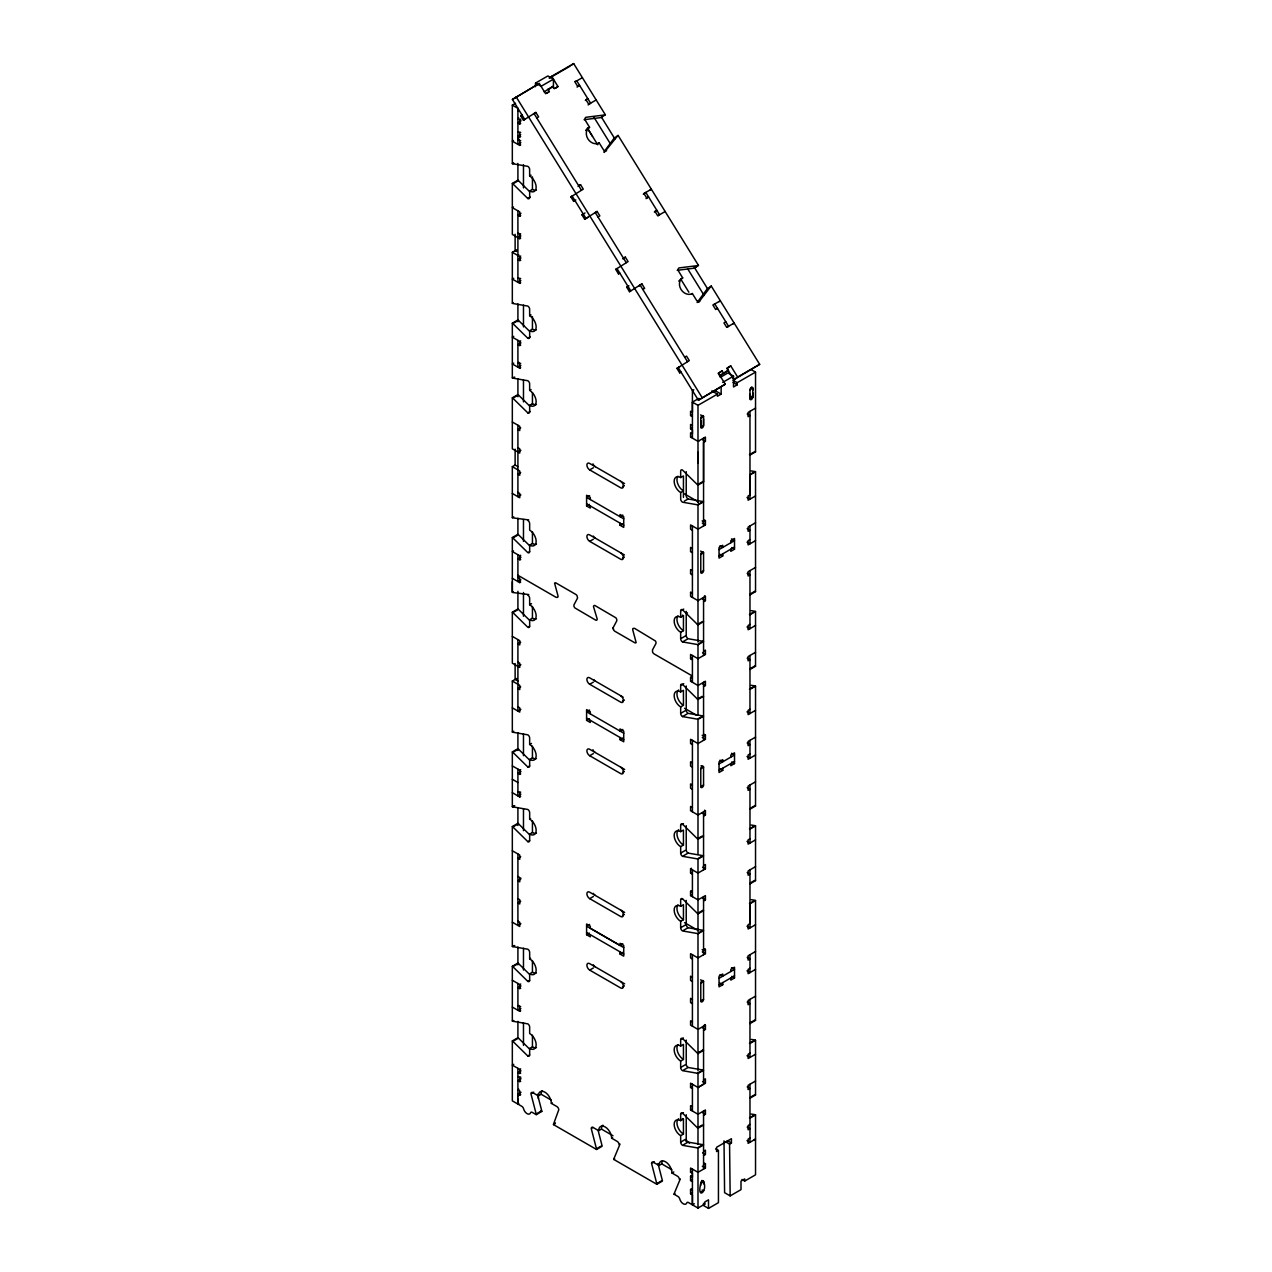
<?xml version="1.0" encoding="UTF-8"?>
<svg xmlns="http://www.w3.org/2000/svg" width="1272" height="1272" viewBox="0 0 1272 1272"><rect width="100%" height="100%" fill="white"/><g stroke="black" fill="none" stroke-linecap="round" stroke-linejoin="round"><path stroke-width="1.5" d="M529.645 1049.114L518.435 1038.127A2.623 1.51 60 0 0 517.911 1037.729L512.33 1040.941A2.623 1.51 60 0 1 512.87 1041.339L527.801 1055.998L529.661 1054.933L529.661 1048.494A9.19 5.311 60 0 0 536.164 1044.741A9.19 5.311 60 0 0 529.661 1033.484L529.661 1027.061A2.623 1.51 60 0 0 527.801 1023.849L512.87 1021.257A2.623 1.51 60 0 1 512.33 1021.034L512.33 966.307L517.911 963.079A2.623 1.51 60 0 1 518.435 963.476L529.645 974.479M512.33 966.307A2.623 1.51 60 0 1 512.87 966.704L527.801 981.364L529.661 980.283L529.661 973.859A9.19 5.311 60 0 0 536.164 970.107A9.19 5.311 60 0 0 529.661 958.849L529.661 952.426A2.623 1.51 60 0 0 527.801 949.198L512.87 946.622A2.623 1.51 60 0 1 512.33 946.4L512.33 826.562L517.911 823.35A2.623 1.51 60 0 1 518.435 823.747L529.645 834.75M512.33 826.562A2.623 1.51 60 0 1 512.87 826.959L527.801 841.619L529.661 840.553L529.661 834.13A9.19 5.311 60 0 0 536.164 830.378A9.19 5.311 60 0 0 529.661 819.12L529.661 812.681A2.623 1.51 60 0 0 527.801 809.469L512.87 806.877A2.623 1.51 60 0 1 512.33 806.671L512.33 751.927L517.911 748.715A2.623 1.51 60 0 1 518.435 749.113L529.645 760.1M512.33 751.927A2.623 1.51 60 0 1 512.87 752.324L527.801 766.984L529.661 765.919L529.661 759.479A9.19 5.311 60 0 0 536.164 755.727A9.19 5.311 60 0 0 529.661 744.47L529.661 738.046A2.623 1.51 60 0 0 527.801 734.834L512.87 732.243A2.623 1.51 60 0 1 512.33 732.02L512.33 681.045L516.798 678.469M529.645 545.736L518.435 534.733A2.623 1.51 60 0 0 517.911 534.335L512.33 537.547L512.33 592.291A2.623 1.51 60 0 0 512.87 592.514L528.739 594.565M529.645 191.627L518.435 180.624A2.623 1.51 60 0 0 517.911 180.226L512.33 183.438L512.33 234.43L519.755 238.723L520.693 238.182M512.33 183.438A2.623 1.51 60 0 1 512.87 183.836L527.801 198.512A2.623 1.51 60 0 0 529.661 197.43L529.661 191.007A9.19 5.311 60 0 0 536.164 187.254A9.19 5.311 60 0 0 529.661 175.997L529.629 169.16A2.623 1.51 60 0 0 527.801 166.346L512.87 163.754A2.639 1.526 60 0 1 512.33 163.547L512.33 105.131L515.573 103.271M512.33 578.315L519.755 582.608L519.755 578.315L517.911 577.25L517.911 575.278L556.166 597.379L557.74 597.284A2.623 1.51 60 0 0 557.836 595.28L554.576 583.164A2.623 1.51 60 0 1 556.15 583.069L575.771 594.406A2.623 1.51 60 0 1 577.043 595.725L577.583 598.015L574.07 604.645A2.623 1.51 60 0 0 574.849 607.905L595.821 620.211A2.623 1.51 60 0 0 597.22 619.067L593.499 606.649A2.623 1.51 60 0 1 594.899 605.504L615.871 617.81A2.623 1.51 60 0 1 616.65 621.07L613.136 627.7L613.676 629.99A2.623 1.51 60 0 0 614.948 631.31L634.569 642.646A2.623 1.51 60 0 0 636.143 642.551L632.884 630.435A2.623 1.51 60 0 1 632.995 628.432L634.553 628.336L655.446 640.993A2.623 1.51 60 0 1 655.843 643.696L652.488 649.913L652.584 652.043A2.623 1.51 60 0 0 654.158 653.951L692.413 676.036M520.693 140.604L517.911 140.079L517.911 136.136L520.693 134.53M518.833 1103.54L517.911 1104.08L517.911 1099.072M517.911 1096.575L517.911 1094.063L520.995 1092.282M694.274 1203.757L692.413 1204.822L692.413 1194.821L690.569 1193.756L690.569 1189.463L691.491 1188.923M683.446 1144.784L688.088 1142.113L703.034 1144.689A2.623 1.51 60 0 1 703.559 1144.911L697.994 1148.123L697.994 1208.05L688.502 1202.565A2.623 1.51 60 0 0 687.007 1202.565L686.228 1203.821A5.247 3.037 60 0 1 680.282 1200.371L679.487 1198.224A2.623 1.51 60 0 0 678.008 1196.507L674.081 1194.249A2.623 1.51 60 0 1 674.16 1193.677L680.313 1178.906M697.994 1144.244L697.994 1073.488L703.559 1070.277A2.623 1.51 60 0 0 703.034 1070.054L688.088 1067.462L683.446 1070.149M683.446 930.404L688.088 927.733L703.034 930.325A2.623 1.51 60 0 1 703.559 930.532L697.994 933.759L697.994 1070.801M683.446 855.77L688.088 853.099L703.034 855.674A2.623 1.51 60 0 1 703.559 855.897L697.994 859.109L697.994 931.39M686.228 685.99L686.228 710.142A2.623 1.51 60 0 0 688.088 713.354L703.034 715.945A2.623 1.51 60 0 1 703.559 716.168L697.994 719.38L697.994 854.45M686.228 611.355L686.228 635.507A2.623 1.51 60 0 0 688.088 638.719L703.034 641.311A2.623 1.51 60 0 1 703.559 641.517L697.994 644.745L697.994 715.039M684.368 501.12L688.088 498.99L703.034 501.565A2.623 1.51 60 0 1 703.559 501.788L697.994 505L697.994 642.058M703.559 438.14L703.559 481.881L697.994 485.109L697.994 452.291M700.777 420.444L700.777 427.138A1.972 1.145 -60 0 0 702.16 427.948A1.972 1.145 -60 0 0 703.559 425.532L703.559 418.838M749.971 394.272L749.971 398.74A1.972 1.145 -60 0 0 751.37 399.535A1.972 1.145 -60 0 0 752.754 397.134L752.754 392.666M751.275 1114.034L755.012 1114.685A2.623 1.51 60 0 1 755.536 1114.892L755.536 1174.819L744.708 1181.068L741.926 1179.462M749.971 1098.213L755.536 1095.001L755.536 1040.258A2.623 1.51 60 0 0 755.012 1040.035L751.275 1039.399M749.971 1023.578L755.536 1020.351L755.536 900.528A2.623 1.51 60 0 0 755.012 900.306L751.275 899.654M749.971 883.833L755.536 880.622L755.536 825.878A2.623 1.51 60 0 0 755.012 825.671L751.275 825.019M749.971 809.199L755.536 805.987L755.536 686.149A2.623 1.51 60 0 0 755.012 685.942L751.275 685.29M751.275 610.639L755.012 611.291A2.623 1.51 60 0 1 755.536 611.514L755.536 666.258L749.971 669.47M749.971 594.819L755.536 591.607L755.536 471.785A2.639 1.526 60 0 0 755.012 471.562L751.275 470.91M613.136 627.7L613.39 629.417M701.699 1180.527L703.559 1181.609C708.17 1191.164 696.531 1200.816 700.777 1183.214A1.972 1.145 -60 0 1 702.16 1180.798A1.972 1.145 -60 0 1 703.559 1181.609L703.559 1183.834M620.02 1144.084L613.851 1158.856A2.623 1.51 60 0 0 613.772 1159.428L656.845 1184.296L662.426 1181.084A2.623 1.51 60 0 0 662.346 1180.416L657.99 1163.53M603.962 151.893L613.915 138.473A2.623 2.147 54.8 0 1 614.392 138.076L618.113 135.452L698.455 265.371L694.735 267.995A2.623 2.147 54.8 0 1 694.146 268.201L677.197 270.316M604.264 152.401L617.635 135.85A2.623 2.147 54.7 0 1 618.113 135.452M697.12 302.529L707.057 289.11A2.623 2.147 54.9 0 1 707.534 288.696L711.271 286.073L759.67 364.349L733.912 379.676L727.012 368.53L730.748 365.891L737.633 377.053L733.912 379.676M698.805 302.036L710.794 286.47A2.623 2.147 54.8 0 1 711.271 286.073M518.833 117.978L517.911 118.63L519.755 119.711L519.755 123.988L520.693 123.464M519.755 119.711L520.693 119.059M524.7 119.345L512.409 99.454L539.28 83.459L545.608 93.683L549.313 91.536L547.946 89.31L552.891 86.448L554.274 88.69L557.979 86.544L551.666 76.32L573.688 63.6L605.313 114.734L601.577 117.374A2.623 2.147 54.8 0 1 600.988 117.581L584.055 119.695M539.28 83.459L512.409 99.454M549.17 78.069L551.666 76.32M571.192 65.349L573.688 63.6M544.209 91.934L547.946 89.31M549.17 89.088L552.891 86.448M546.833 93.301L549.313 91.536M555.498 88.293L557.979 86.544M524.398 119.695L523.46 120.22L520.709 115.768L521.949 114.893M523.46 120.22L535.862 112.429L538.613 116.897L536.768 117.962M533.381 114.178L535.862 112.429M577.075 87.084L579.571 85.335L577.711 86.417L574.944 81.949L582.369 77.656M585.359 100.472L587.839 98.723L585.995 99.788L588.745 104.256L596.171 99.963M588.125 104.94L590.606 103.191L576.804 80.867L575.071 81.472M605.313 114.734A2.623 2.147 54.7 0 1 604.725 114.957L585.899 117.294A2.623 2.147 54.8 0 0 585.2 120.172L589.556 127.295L587.696 128.599A9.19 7.489 54.8 0 0 585.645 130.539M597.347 144.213L599.207 142.909L603.357 149.603A2.623 2.147 54.8 0 0 606.585 150.764M578.045 186.412L580.525 184.663L583.276 189.115L570.889 196.906L573.64 201.374L574.578 200.833M573.64 201.374L575.818 199.958M587.775 217.433L584.691 219.213L581.924 214.761L583.164 213.887M584.691 219.213L597.077 211.422L599.843 215.89L597.983 216.956M594.596 213.187L597.077 211.422M643.314 194.171L645.794 192.422L659.58 214.73L658.34 215.604M650.119 190.084L651.359 189.21L643.934 193.503L646.701 197.955L648.545 196.89L646.065 198.639M654.349 212.026L656.829 210.278L654.969 211.343L657.735 215.811L665.161 211.518M622.851 258.884L625.347 257.135L628.098 261.587L615.712 269.378L618.462 273.846L619.385 273.305M618.462 273.846L619.702 272.971M630.435 291.161L629.497 291.685L626.746 287.234L628.909 285.818M629.497 291.685L641.899 283.895L644.65 288.362L642.805 289.428M638.798 285.85L640.039 284.976L687.468 361.661M639.418 285.659L641.899 283.895M695.068 267.549L696.929 266.23M679.741 280.047A9.19 7.489 54.8 0 1 680.838 279.236L682.698 277.916L678.342 270.793A2.623 2.147 54.8 0 1 679.041 267.915L697.867 265.578A2.623 2.147 54.8 0 0 698.455 265.371M691.427 294.198L692.365 293.53L696.5 300.224A2.623 2.147 54.8 0 0 699.743 301.385M713.528 304.851L714.769 303.976L728.57 326.284L727.33 327.158M719.093 301.639L720.35 300.764L712.924 305.041L715.675 309.509L717.535 308.428M732.895 323.947L734.135 323.072L726.71 327.349L723.959 322.897L725.819 321.816M680.615 372.299L679.677 372.839L676.927 368.371L689.313 360.58L686.562 356.128L684.702 357.194M679.677 372.839L680.918 371.965M719.729 375.765L723.45 373.125L722.083 370.899L718.346 373.523L719.729 375.765L724.674 372.903L728.411 370.279L727.028 368.037L730.748 365.891M678.167 367.497L698.392 400.203L725.263 384.192L718.362 373.046L722.083 370.899M725.263 384.192L698.392 400.203M535.512 86.687L535.512 83.078L547.882 75.938L553.447 79.15L553.447 88.166M549.631 77.958L569.951 66.224M553.447 79.15L541.077 86.289L535.512 83.078M520.709 115.768L521.631 115.227M517.911 131.859L520.693 132.383M513.443 140.508L512.33 141.144L519.755 145.437L520.693 144.897M517.911 136.136L520.693 136.676M517.911 140.079L519.294 139.268M520.868 142.639L517.911 144.356L517.911 108.359L512.33 105.131M512.33 163.547L513.268 163.007M512.87 163.754L513.793 163.229M513.793 183.311L518.435 180.624M529.661 175.997L531.06 175.186M529.661 191.007L532.443 189.401A9.19 5.311 60 0 0 536.434 190.116M527.801 198.512L530.281 197.081M513.443 206.986L512.33 207.638L519.755 211.915L519.755 216.208L520.693 215.668M520.995 213.346L517.911 215.143L519.755 216.208M578.665 185.728L580.525 184.663M570.889 196.906L571.812 196.381M517.911 233.364L520.693 233.889M517.911 237.641L520.868 235.924M529.295 331.022L518.435 320.353A2.623 1.51 60 0 0 517.911 319.956L512.33 323.183A2.623 1.51 60 0 1 512.87 323.581L527.801 338.241A2.623 1.51 60 0 0 529.661 337.16L529.661 330.736A9.19 5.311 60 0 0 536.164 326.984A9.19 5.311 60 0 0 529.661 315.726L529.629 308.889A2.623 1.51 60 0 0 527.801 306.075L512.87 303.499A2.639 1.526 60 0 1 512.33 303.277L512.33 252.301L516.798 249.725M581.924 214.761L585.025 212.965M517.911 255.513L518.833 254.972M512.33 252.301L519.755 256.578L520.693 256.038M520.995 258.009L517.911 259.79L520.693 260.331M513.729 278.282L512.33 279.093L519.755 283.386L520.693 282.845M517.911 278.012L520.693 278.552M520.868 280.587L517.911 282.305L517.911 210.85M512.33 303.277L513.268 302.736M623.487 258.2L625.347 257.135M513.793 323.04L518.435 320.353M529.661 315.726L531.06 314.931M615.712 269.378L616.634 268.853M513.729 336.349L512.33 337.144L519.755 341.437L520.693 340.896M529.661 330.736L532.443 329.13A9.19 5.311 60 0 0 536.434 329.846M527.801 338.241L530.281 336.81M520.995 342.868L517.911 344.648L520.693 345.189M626.746 287.234L627.668 286.693M513.729 363.14L512.33 363.951L519.755 368.228L520.693 367.703M518.833 362.345L517.911 362.87L520.693 363.41M520.868 365.446L517.911 367.163L517.911 340.371M512.33 323.183L512.33 377.911L513.268 377.387M512.33 377.911A2.639 1.526 60 0 0 512.87 378.134L514.731 377.069M517.911 447.728L519.755 448.809L519.755 453.086L512.33 448.809L512.33 397.818L517.911 394.606A2.623 1.51 60 0 1 518.435 395.004L529.645 405.991M513.793 397.675L518.435 395.004M512.33 397.818A2.623 1.51 60 0 1 512.87 398.216L527.801 412.875A2.623 1.51 60 0 0 529.661 411.81L529.661 405.37A9.19 5.311 60 0 0 536.164 401.618A9.19 5.311 60 0 0 529.661 390.377L531.06 389.566M529.661 405.37L532.443 403.765A9.19 5.311 60 0 0 536.434 404.496M527.801 412.875L530.281 411.444M520.693 427.901L517.911 429.507L519.755 430.588L519.755 426.295L512.33 422.002M517.911 452.021L520.868 450.304M676.927 368.371L679.709 366.765M528.739 519.914L512.87 517.863A2.623 1.51 60 0 1 512.33 517.656L512.33 466.665L515.303 464.948M520.693 472.564L517.911 474.17L519.755 475.235L519.755 470.958L512.33 466.665M693.812 389.741L692.413 390.552L692.413 412.319L690.569 411.238L690.569 415.531L692.413 416.596M723.45 373.125L728.411 370.279M720.206 377.402L727.95 372.935L733.515 376.146L733.515 386.974L737.235 384.828L737.235 382.697L755.536 372.124L755.536 451.878L749.971 455.09M520.868 494.967L517.911 496.684L517.911 425.23M722.687 382.411L733.515 376.146M692.413 438.14L692.413 402.127L698.9 398.39M737.633 377.053L759.67 364.349M713.099 392.333L715.564 390.901L721.145 394.129L721.145 386.911M692.413 402.127L697.994 405.339L717.424 394.129L717.424 396.26L721.145 394.129M624.552 483.567L589.683 463.453A3.943 2.274 60 0 0 586.901 465.059A3.943 2.274 60 0 0 589.683 469.877L593.404 467.746M512.33 517.656L513.729 516.845M690.569 415.531L692.413 414.465M749.971 389.804L752.754 388.199A1.972 1.145 -60 0 0 751.37 387.388A1.972 1.145 -60 0 0 749.971 389.804L749.971 398.74L752.754 397.134L752.754 388.199L751.37 387.388M700.777 418.218L703.559 416.596A1.972 1.145 -60 0 0 702.16 415.801A1.972 1.145 -60 0 0 700.777 418.218L700.777 427.138L703.559 425.532L703.559 416.596L700.586 414.895M692.413 425.532L690.569 424.466L690.569 428.743L691.491 428.219M512.33 537.547A2.623 1.51 60 0 1 512.87 537.945L517.513 535.274M690.569 428.743L692.413 429.825L692.413 433.847L690.569 432.782L690.569 437.059L691.491 436.535M589.572 495.683L586.599 497.4L623.725 518.833M690.569 437.059L697.994 441.352L705.419 437.059L705.419 441.352L703.559 442.418L703.559 525.972M755.536 408.121L748.111 412.414L748.111 416.707L749.971 415.626L747.189 414.02M590.303 499.53L590.303 497.4L586.599 495.253L586.599 505.97L589.381 504.364M622.485 486.683L624.345 485.602M513.443 550.887L512.33 551.523L519.755 555.816L520.693 555.276M528.739 552.08L529.661 551.539L529.661 545.116L532.443 543.51A9.19 5.311 60 0 0 536.434 544.225M520.995 557.247L517.911 559.028L520.693 559.569M697.994 505A2.623 1.51 60 0 0 697.453 504.793L682.523 502.202A2.623 1.51 60 0 1 680.695 499.387L680.663 492.55A9.19 5.311 60 0 1 674.16 481.293A9.19 5.311 60 0 1 680.663 477.541L683.446 475.935L683.446 497.384M622.803 515.081L620.02 516.686L620.02 514.54L623.725 516.686L623.725 527.403L620.02 525.257L620.02 523.126M517.911 577.25L518.833 576.709M520.868 579.825L517.911 581.543L517.911 554.735M624.488 554.99L589.683 534.908A3.943 2.274 60 0 0 586.901 536.514A3.943 2.274 60 0 0 589.683 541.347L593.404 539.201M519.755 582.608L520.693 582.067M620.02 525.257L622.803 523.651M680.663 492.55L683.446 490.944A9.19 5.311 60 0 1 677.738 483.71A9.19 5.311 60 0 1 678.008 476.205M698.392 484.171L703.034 481.484A2.623 1.51 60 0 0 703.559 481.881M749.447 454.692L754.073 452.021M513.268 591.75L512.33 592.291L512.33 581.813M697.453 504.793L702.096 502.106M750.369 474.233L755.012 471.562M517.911 662.108L519.755 663.173L519.755 667.466L512.33 663.173L512.33 612.198L517.911 608.97A2.623 1.51 60 0 1 518.435 609.368L529.645 620.37M755.536 471.785L749.971 474.997L749.971 499.18L746.998 497.463M512.33 612.198A2.623 1.51 60 0 1 512.87 612.595L517.513 609.908M528.739 626.714L529.661 626.174L529.661 619.75A9.19 5.311 60 0 0 536.164 615.998A9.19 5.311 60 0 0 529.661 604.741L531.521 603.675M622.485 558.138L624.345 557.057M529.661 619.75L532.443 618.144A9.19 5.311 60 0 0 536.434 618.86M692.413 530.265L690.569 529.2L690.569 524.907L697.994 529.184L705.419 524.907L705.419 520.614L703.559 521.695L702.16 520.884M755.536 495.969L748.111 500.246L748.111 495.969L749.971 494.888L749.971 411.333M520.693 642.28L517.911 643.886L519.755 644.952L519.755 640.675L512.33 636.382M700.777 554.385L703.559 552.779A1.972 1.145 -60 0 0 702.16 551.968A1.972 1.145 -60 0 0 700.777 554.385L700.777 572.241A1.972 1.145 -60 0 0 702.16 573.052A1.972 1.145 -60 0 0 703.559 570.635L703.559 552.779L700.586 551.062M755.536 522.76L748.111 527.053L748.111 531.33L749.971 530.265L747.189 528.659M719.03 549.552L734.5 540.632L731.527 538.915M517.911 666.401L520.868 664.684M719.03 555.991L734.5 547.055M749.971 539.551L748.111 540.632L748.111 544.909L755.536 540.632M722.75 553.845L722.75 555.975L719.046 558.122L719.046 547.405L722.75 545.259L722.75 547.405L719.968 545.799M730.796 542.762L730.796 540.616L734.516 538.469L734.516 549.186L730.796 551.332L730.796 549.186M700.777 572.241L703.559 570.635M520.693 686.944L517.911 688.55L519.755 689.615L519.755 685.322L512.33 681.045M697.994 644.745A2.623 1.51 60 0 0 697.453 644.522L682.523 641.931A2.623 1.51 60 0 1 680.663 638.719L680.663 632.279A9.19 5.311 60 0 1 674.16 621.038A9.19 5.311 60 0 1 680.663 617.286L680.663 610.846L683.748 609.065M703.559 601.72L705.419 600.654L705.419 596.361L697.994 600.654L690.569 596.361L690.569 592.068L692.413 593.15M755.536 567.423L748.111 571.716L748.111 575.993L749.971 574.928L747.189 573.322M520.868 709.347L517.911 711.048L517.911 639.593M680.663 617.286L683.446 615.68L683.446 630.673L680.663 632.279M623.105 697.12L589.683 677.833A3.943 2.274 60 0 0 586.901 679.439A3.943 2.274 60 0 0 589.683 684.257L593.404 682.11M680.663 610.846A2.623 1.51 60 0 1 682.523 609.781L697.453 624.441L700.554 622.66M701.174 622.294L702.096 621.769M750.369 593.897L755.012 591.21A2.623 1.51 60 0 0 755.536 591.607M512.33 732.02L513.729 731.225M681.585 638.178L686.228 635.507M682.523 641.931L687.166 639.26M698.392 643.982L703.034 641.311M749.447 614.503L754.073 611.832M749.971 614.726L755.536 611.514M513.793 751.784L518.435 749.113M529.661 744.47L531.521 743.405M589.588 710.046L586.615 711.764L623.741 733.197M703.559 651.2L705.419 650.135L705.419 654.428L697.994 658.705L690.569 654.428L690.569 658.705L691.491 658.181M749.971 624.409L748.111 625.474L748.111 629.767L755.536 625.474L754.423 626.126M590.303 713.91L590.303 711.764L586.599 709.617L586.599 720.35L589.381 718.728M622.485 701.047L624.345 699.982M529.661 759.479L532.443 757.874A9.19 5.311 60 0 0 536.434 758.605M512.33 765.903L519.755 770.18L520.693 769.655M520.995 771.611L517.911 773.408L520.693 773.933M697.994 719.38A2.623 1.51 60 0 0 697.453 719.157L682.523 716.581A2.623 1.51 60 0 1 680.663 713.354L680.663 706.93A9.19 5.311 60 0 1 674.16 695.673A9.19 5.311 60 0 1 680.663 691.92L680.663 685.497L683.748 683.7M692.413 678.008L690.569 676.927L690.569 681.22L691.491 680.679M680.663 691.92L683.446 690.314L683.446 705.324L680.663 706.93M755.536 652.282L748.111 656.559L748.111 660.852L749.971 659.786L747.189 658.181M622.803 729.46L620.02 731.066L620.02 728.92L623.725 731.066L623.725 741.783L620.02 739.636L620.02 737.49M517.911 791.629L520.693 792.154M703.559 686.578L705.419 685.513L705.419 681.22L697.994 685.513L690.569 681.22M520.868 794.189L517.911 795.906L517.911 769.115M624.663 769.465L589.683 749.288A3.943 2.274 60 0 0 586.901 750.893A3.943 2.274 60 0 0 589.683 755.711L593.404 753.565M512.33 792.695L519.755 796.988L520.693 796.447M620.02 739.636L622.803 738.03M680.663 685.497A2.623 1.51 60 0 1 682.523 684.416L697.453 699.075L702.096 696.404M750.369 668.531L755.012 665.86A2.623 1.51 60 0 0 755.536 666.258M512.33 806.671L514.19 805.589M703.559 696.261L697.994 699.473A2.623 1.51 60 0 1 697.453 699.075M512.87 806.877L514.731 805.812M681.585 712.829L686.228 710.142M682.523 716.581L687.166 713.894M698.392 718.632L703.034 715.945M749.447 689.154L754.073 686.467M749.971 689.36L755.536 686.149M513.793 826.434L518.435 823.747M529.661 819.12L530.599 818.58M622.485 772.502L624.345 771.436M529.661 834.13L532.443 832.508A9.19 5.311 60 0 0 536.434 833.24M692.413 744.645L690.569 743.563L690.569 739.286L697.994 743.563L705.419 739.27L705.419 734.993L703.559 736.059L702.16 735.264M749.971 709.267L748.111 710.332L748.111 714.625L755.536 710.332M520.693 856.644L517.911 858.25L519.755 859.331L519.755 855.038L512.33 850.761M700.777 768.749L703.559 767.143A1.972 1.145 -60 0 0 702.16 766.348A1.972 1.145 -60 0 0 700.777 768.749L700.777 786.621A1.972 1.145 -60 0 0 702.16 787.416A1.972 1.145 -60 0 0 703.559 785.015L703.559 767.143L701.079 765.712M755.536 737.14L748.111 741.417L748.111 745.71L749.971 744.645L747.189 743.023M719.046 763.931L734.516 754.996L731.543 753.278M719.046 770.355L734.516 761.419M749.971 753.93L748.111 754.996L748.111 759.289L755.536 754.996M722.75 768.208L722.75 770.355L719.046 772.502L719.046 761.785L722.75 759.638L722.75 761.785L719.968 760.179M730.796 757.142L730.796 754.996L734.516 752.849L734.516 763.566L730.796 765.712L730.796 763.566M700.777 786.621L703.559 785.015M520.693 901.307L517.911 902.913L519.755 903.995L519.755 899.702L517.911 898.636M703.559 816.099L705.419 815.018L705.419 810.741L697.994 815.018L690.569 810.741L690.569 806.448L692.413 807.513M755.536 781.803L748.111 786.08L748.111 790.373L749.971 789.292L747.189 787.686M681.585 824.685L683.446 823.62M520.868 923.711L517.911 925.428L517.911 853.973M680.663 846.659A9.19 5.311 60 0 1 674.16 835.402A9.19 5.311 60 0 1 680.663 831.649L683.446 830.044L683.446 845.053L680.663 846.659L680.663 853.099A2.623 1.51 60 0 0 682.523 856.31L697.453 858.902A2.623 1.51 60 0 1 697.994 859.109M624.663 912.39L589.683 892.197A3.943 2.274 60 0 0 586.901 893.803A3.943 2.274 60 0 0 589.683 898.636L593.404 896.49M698.392 838.28L702.096 836.133M750.369 808.261L755.012 805.589A2.623 1.51 60 0 0 755.536 805.987M512.33 946.4L513.729 945.589M703.559 835.99L697.994 839.218A2.623 1.51 60 0 1 697.453 838.82L682.523 824.145A2.623 1.51 60 0 0 680.663 825.226L680.663 831.649M512.87 946.622L514.731 945.541M680.663 853.099L685.306 850.412M697.453 858.902L702.096 856.215M749.447 828.883L754.073 826.212M749.971 829.106L755.536 825.878M513.793 966.163L518.435 963.476M529.661 958.849L530.599 958.309M589.588 924.426L586.615 926.127L623.741 947.576M692.413 874.15L690.569 873.085L690.569 868.792L691.491 868.267M690.569 873.085L691.491 872.544M703.559 865.58L705.419 864.515L705.419 868.792L697.994 873.085L690.569 868.792M749.971 838.789L748.111 839.854L748.111 844.147L755.536 839.854M622.803 943.824L620.02 945.43L590.303 928.29L590.303 926.143L586.599 923.997L586.599 934.713L589.381 933.107M622.485 915.427L624.345 914.345M529.661 973.859L532.443 972.253A9.19 5.311 60 0 0 536.434 972.969M512.33 980.267L519.755 984.56L520.693 984.019M520.995 985.991L517.911 987.772L520.693 988.312M703.559 900.958L705.419 899.876L705.419 895.599L697.994 899.876L690.569 895.599L690.569 891.306L691.491 890.766M681.585 899.32L682.523 898.795L697.453 913.455A2.623 1.51 60 0 0 697.994 913.853L703.559 910.641A2.623 1.51 60 0 1 703.034 910.243L698.392 912.914M690.569 895.599L691.491 895.059M680.663 921.294A9.19 5.311 60 0 1 674.16 910.052A9.19 5.311 60 0 1 680.663 906.3L683.446 904.694L683.446 919.688L680.663 921.294L680.663 927.733A2.623 1.51 60 0 0 682.523 930.945L697.453 933.537A2.623 1.51 60 0 1 697.994 933.759M755.536 866.645L748.111 870.938L748.111 875.231L749.971 874.15L747.189 872.544M518.833 1005.468L517.911 1005.993L520.693 1006.534M520.868 1008.569L517.911 1010.286L517.911 983.495M624.663 983.844L589.683 963.651A3.943 2.274 60 0 0 586.901 965.273A3.943 2.274 60 0 0 589.683 970.091L593.404 967.944M512.33 1007.074L519.755 1011.351L520.693 1010.827M620.02 951.869L620.02 954.016L622.803 952.41M750.369 882.911L754.073 880.765M512.33 1021.034L513.268 1020.51M512.87 1021.257L513.793 1020.716M680.663 927.733L685.306 925.046M697.453 933.537L702.096 930.85M749.447 903.518L754.073 900.846M755.536 900.528L749.971 903.74L749.971 927.924L746.998 926.207M513.793 1040.798L518.435 1038.127M622.485 986.881L624.345 985.816M529.661 1048.494L532.443 1046.888A9.19 5.311 60 0 0 536.434 1047.619M692.413 959.009L690.569 957.943L690.569 953.65L697.994 957.943L705.419 953.65L705.419 949.357L703.559 950.438L702.16 949.628M513.729 1064.33L512.33 1065.125L519.755 1069.418L520.693 1068.878M755.536 924.712L748.111 929.005L748.111 924.712L749.971 923.647L749.971 869.873M520.995 1070.849L517.911 1072.63L520.693 1073.171M517.911 1076.557L520.693 1077.098M520.916 1078.227A1.972 1.145 -60 0 0 520.693 1079.244L517.895 1080.834L520.693 1081.391M700.777 983.129L703.559 981.523L703.559 999.379A1.972 1.145 -60 0 1 702.16 1001.795A1.972 1.145 -60 0 1 700.777 1001L700.777 983.129A1.972 1.145 -60 0 1 702.16 980.712A1.972 1.145 -60 0 1 703.559 981.523L700.586 979.806M755.536 951.504L748.111 955.797L748.111 960.09L749.971 959.009L747.189 957.403M518.817 1089.229L517.895 1089.77L519.755 1090.851L519.755 1095.144L520.693 1094.604M719.046 978.295L734.516 969.359L731.543 967.658M719.046 984.735L734.516 975.799M531.855 1093.189L533.715 1092.123M749.971 968.294L748.111 969.375L748.111 973.668L755.536 969.375M722.75 982.588L722.75 984.735L719.046 986.865L719.046 976.149L722.75 974.002L722.75 976.149L719.968 974.543M730.796 971.506L730.796 969.359L734.516 967.229L734.516 977.945L730.796 980.092L730.796 977.945M700.777 1001L703.559 999.379M537.484 1094.318L541.729 1110.79A2.623 1.51 60 0 1 541.808 1111.442L536.243 1114.654A2.623 1.51 60 0 0 536.164 1114.002L530.933 1093.729A2.623 1.51 60 0 1 532.793 1092.664L538.358 1095.876L541.141 1094.27A9.19 5.311 60 0 1 542.206 1090.772M538.358 1095.876A9.19 5.311 60 0 1 544.861 1092.123A9.19 5.311 60 0 1 551.348 1103.381L552.287 1102.84M536.164 1114.002L540.807 1111.315M681.585 1039.065L683.446 1037.984M703.559 1030.463L705.419 1029.398L705.419 1025.105L697.994 1029.398L690.569 1025.105L690.569 1020.828L692.413 1021.893M755.536 996.167L748.111 1000.46L748.111 1004.753L749.971 1003.672L747.189 1002.066M680.663 1061.039A9.19 5.311 60 0 1 674.16 1049.782A9.19 5.311 60 0 1 680.663 1046.029L683.446 1044.423L683.446 1059.433L680.663 1061.039L680.663 1067.462A2.623 1.51 60 0 0 682.523 1070.674L697.453 1073.266A2.623 1.51 60 0 1 697.994 1073.488M554.481 1123.51L555.403 1122.969M598.11 1130.395L602.038 1145.595A2.623 1.51 60 0 1 602.117 1146.263L596.552 1149.475L553.479 1124.607L555.323 1123.542M698.392 1052.659L703.034 1049.972M750.369 1022.64L755.012 1019.969A2.623 1.51 60 0 0 755.536 1020.351M680.663 1067.462L685.306 1064.791M592.164 1128.01L593.102 1127.469L598.667 1130.697L601.449 1129.075A9.19 5.311 60 0 1 602.896 1125.195M697.453 1073.266L702.096 1070.595M749.447 1043.263L754.073 1040.576M749.971 1043.469L755.536 1040.258M703.559 1026.186L703.559 1084.237L697.994 1087.465L690.569 1083.172L690.569 1087.465L691.491 1086.924M703.559 1079.96L705.419 1078.879L705.419 1083.172L697.994 1087.465M749.971 1053.152L748.111 1054.234L748.111 1058.511L755.536 1054.234M598.667 1130.697A9.19 5.311 60 0 1 605.17 1126.944A9.19 5.311 60 0 1 611.657 1138.186L612.595 1137.661M596.552 1149.475A2.623 1.51 60 0 0 596.473 1148.823L601.115 1146.136M681.585 1113.7L683.446 1112.634M692.413 1106.751L690.569 1105.686L690.569 1109.963L691.491 1109.438M680.663 1135.673A9.19 5.311 60 0 1 674.16 1124.416A9.19 5.311 60 0 1 680.663 1120.664L683.446 1119.058L683.446 1134.068L680.663 1135.673L680.663 1142.113A2.623 1.51 60 0 0 682.523 1145.325L697.453 1147.916A2.623 1.51 60 0 1 697.994 1148.123M613.772 1159.428L614.71 1158.887M755.536 1081.025L748.111 1085.318L748.111 1089.595L749.971 1088.53L747.189 1086.924M703.559 1115.321L705.419 1114.256L705.419 1109.963L697.994 1114.256L690.569 1109.963M698.392 1127.294L702.096 1125.148M750.369 1097.275L755.012 1094.604A2.623 1.51 60 0 0 755.536 1095.001M703.559 1125.005L697.994 1128.232A2.623 1.51 60 0 1 697.453 1127.835L682.523 1113.159A2.623 1.51 60 0 0 680.663 1114.24L680.663 1120.664M680.663 1142.113L685.306 1139.426M652.472 1162.831L654.333 1161.749M656.845 1184.296A2.623 1.51 60 0 0 656.765 1183.628L651.55 1163.371A2.623 1.51 60 0 1 653.395 1162.29L658.976 1165.502L661.758 1163.896A9.19 5.311 60 0 1 662.473 1160.875M697.453 1147.916L702.096 1145.229M749.447 1117.897L754.073 1115.226M749.971 1118.12L755.536 1114.892M703.559 1151.239L705.419 1150.158L705.419 1154.451L703.559 1155.517M749.971 1124.432L748.111 1125.513L748.111 1129.79L749.971 1128.725L747.189 1127.119M658.976 1165.502A9.19 5.311 60 0 1 665.463 1161.749A9.19 5.311 60 0 1 671.966 1173.007L673.826 1171.941M656.765 1183.628L661.408 1180.957M702.939 1205.188L708.504 1208.4L718.442 1202.66L718.442 1150.508L716.581 1151.573L716.581 1147.28L731.432 1138.71L731.432 1143.003L729.572 1144.069L725.406 1141.668M704.481 1163.196L705.419 1163.737L705.419 1168.03L697.994 1172.307L690.569 1168.03L690.569 1172.307L691.491 1171.782M703.559 1164.818L705.419 1163.737M749.971 1138.011L748.111 1139.092L748.111 1143.369L755.536 1139.092L754.153 1139.887M692.429 1181.609L690.569 1180.527L690.569 1176.25L691.491 1175.71M690.569 1180.527L692.413 1179.462M674.081 1194.249L675.019 1193.708M703.559 1181.609L700.777 1183.214L700.777 1185.44M690.569 1193.756L692.413 1192.675M700.777 1192.15L703.559 1190.528M697.994 1208.05L704.799 1204.107L704.799 1201.976L708.504 1199.83L708.504 1208.4M724.007 1140.857L724.595 1192.675L730.16 1195.903L741.004 1189.638L741.004 1181.068L744.708 1178.921L744.708 1181.068M697.994 441.352L699.107 440.716M512.87 378.134L527.801 380.726A2.623 1.51 60 0 1 529.629 383.524L529.661 390.377M519.755 123.988L517.911 122.923L520.693 121.317A1.972 1.145 -60 0 1 520.932 120.284M751.37 369.707L755.536 372.124M516.512 251.49L515.128 250.679L515.128 234.302M733.054 380.28L737.235 382.697M733.054 382.427L737.235 384.828M751.37 396.323L752.754 397.134M711.859 390.901L717.424 394.129M702.621 439.746L705.419 441.352M684.559 493.918L698.233 501.82M746.998 542.126L749.971 543.844L749.971 525.972M704.481 520.073L705.419 520.614M702.319 523.11L705.419 524.907M731.734 547.58L734.516 549.186M589.683 469.877L620.641 487.748A3.943 2.274 60 0 0 623.423 486.143A3.943 2.274 60 0 0 620.641 481.309M719.968 554.369L722.75 555.975M692.413 548.486L690.569 547.421L690.569 551.698L692.413 552.779M586.599 503.823L623.725 525.257M586.599 505.97L590.303 508.116L590.303 505.97M517.911 466.665L515.128 465.059L515.128 449.175M692.413 570.635L690.569 569.57L690.569 573.847L692.413 574.928M704.481 595.821L705.419 596.361M517.911 492.391L519.755 493.472L519.755 497.75L512.33 493.472M702.319 598.858L705.419 600.654M746.998 626.985L749.971 628.702L749.971 570.635M589.683 541.347L620.641 559.203A3.943 2.274 60 0 0 623.423 557.597A3.943 2.274 60 0 0 620.641 552.779M702.621 652.806L705.419 654.428M690.569 658.705L692.413 659.786M702.621 683.891L705.419 685.513M746.998 711.843L749.971 713.56L749.971 655.493M684.559 708.297L696.531 715.198M746.998 756.506L749.971 758.207L749.971 740.352M704.481 734.453L705.419 734.993M702.319 737.49L705.419 739.27M731.734 761.96L734.516 763.566M589.683 684.257L620.641 702.128A3.943 2.274 60 0 0 623.423 700.506A3.943 2.274 60 0 0 620.641 695.689M719.968 768.749L722.75 770.355M692.413 762.866L690.569 761.785L690.569 766.078L692.413 767.143M586.615 718.187L623.741 739.636M586.599 720.35L590.303 722.48L590.303 720.35M517.911 681.045L515.128 679.439L515.128 663.555M692.413 785.015L690.569 783.934L690.569 788.227L692.413 789.292M704.481 810.2L705.419 810.741M517.911 706.771L519.755 707.836L519.755 712.129L512.33 707.836M702.319 813.237L705.419 815.018M746.998 841.364L749.971 843.066L749.971 785.015M589.683 755.711L620.641 773.583A3.943 2.274 60 0 0 623.423 771.977A3.943 2.274 60 0 0 620.641 767.143M702.621 867.186L705.419 868.792M512.33 779.291L517.911 782.519M690.569 891.306L692.413 892.372M702.621 898.271L705.419 899.876M684.559 922.661L698.249 930.563M746.998 970.87L749.971 972.587L749.971 954.731M704.481 948.833L705.419 949.357M702.319 951.869L705.419 953.65M731.734 976.339L734.516 977.945M589.683 898.636L620.641 916.492A3.943 2.274 60 0 0 623.423 914.886A3.943 2.274 60 0 0 620.641 910.068M719.968 983.129L722.75 984.735M517.911 876.472L519.755 877.553L519.755 881.846L517.911 880.765L520.693 879.159A1.972 1.145 -60 0 1 520.916 878.141M692.413 977.23L690.569 976.165L690.569 980.442L692.413 981.523M586.615 932.567L623.741 954M586.599 934.713L590.303 936.86L590.303 934.713M620.02 954.016L623.725 956.147L623.725 945.43L620.02 943.299L620.02 945.43M692.413 999.379L690.569 998.313L690.569 1002.606L692.413 1003.672M704.481 1024.58L705.419 1025.105M517.911 921.135L519.755 922.216L519.755 926.493L512.33 922.216M702.319 1027.617L705.419 1029.398M746.998 1055.728L749.971 1057.445L749.971 999.379M589.683 970.091L620.641 987.947A3.943 2.274 60 0 0 623.423 986.341A3.943 2.274 60 0 0 620.641 981.523M702.621 1081.566L705.419 1083.172M690.569 1087.465L692.413 1088.53M702.621 1112.65L705.419 1114.256M746.998 1140.587L749.971 1142.304L749.971 1084.237M727.25 1140.587L731.432 1143.003M715.659 1148.902L718.442 1150.508M685.64 1140.889L689.567 1143.162M702.621 1152.845L705.419 1154.451M702.319 1166.233L705.419 1168.03M690.569 1172.307L692.413 1173.388L692.413 1177.316L690.569 1176.25M541.141 1094.27L551.253 1100.105M601.449 1129.075L612.993 1135.753M661.758 1163.896L671.87 1169.731M702.16 1190.004L703.559 1190.799M551.348 1103.381L556.929 1106.592A2.623 1.51 60 0 1 558.774 1109.804L553.558 1124.035A2.623 1.51 60 0 0 553.479 1124.607M611.657 1138.186L617.222 1141.413A2.623 1.51 60 0 1 619.082 1144.625M671.966 1173.007L677.531 1176.234A2.623 1.51 60 0 1 679.391 1179.446M690.569 1189.463L692.429 1190.544M517.911 1094.063L519.755 1095.144M703.4 1203.312L704.799 1204.107M540.823 1110.869L541.808 1111.442M536.243 1114.654L532.316 1112.396A2.623 1.51 60 0 0 530.567 1112.809A5.247 3.037 60 0 1 527.069 1113.652A5.247 3.037 60 0 1 523.571 1108.771A2.623 1.51 60 0 0 521.822 1106.338L512.33 1100.852L512.33 1040.941M512.87 537.945L527.801 552.62A2.623 1.51 60 0 0 529.661 551.539M512.87 612.595L527.801 627.255A2.623 1.51 60 0 0 529.661 626.174M601.418 117.104L614.869 138.855M694.194 267.136L707.645 288.887M593.77 116.96L610.337 143.736M687.596 268.678L704.147 295.454M587.6 128.44L597.729 144.769M587.378 128.106L592.514 136.406M680.838 279.236L688.883 292.242M534.002 113.51L581.431 190.196M595.217 212.504L626.237 262.668M516.13 96.831L702.112 397.564M572.13 196.031L585.931 218.339M616.952 268.503L630.737 290.811M596.473 1148.823L591.242 1128.55A2.623 1.51 60 0 1 593.102 1127.469M730.16 1195.903L729.572 1144.069M517.911 108.359L517.911 110.918M752.754 388.199L752.754 390.425M703.559 597.427L703.559 655.493M703.559 682.285L703.559 740.352M703.559 811.806L703.559 869.873M703.559 896.665L703.559 954.731M703.559 1111.044L703.559 1169.095M697.994 405.339L697.994 463.231M697.994 484.791L697.994 502.615M692.413 525.972L692.413 597.427M692.413 655.493L692.413 682.285M692.413 740.352L692.413 811.806M692.413 869.873L692.413 896.665M692.413 954.731L692.413 1026.186M692.413 1084.237L692.413 1111.044M692.413 1169.095L692.413 1204.822M686.228 471.61L686.228 495.762A2.623 1.51 60 0 0 688.088 498.99M686.228 825.719L686.228 849.871A2.623 1.51 60 0 0 688.088 853.099M686.228 900.369L686.228 924.521A2.623 1.51 60 0 0 688.088 927.733M686.228 1040.099L686.228 1064.251A2.623 1.51 60 0 0 688.088 1067.462M686.228 1114.733L686.228 1138.885A2.623 1.51 60 0 0 688.088 1142.113M680.663 477.541L680.663 471.117A2.623 1.51 60 0 1 682.523 470.052L697.453 484.712A2.623 1.51 60 0 0 697.994 485.109M680.663 906.3L680.663 899.861A2.623 1.51 60 0 1 682.523 898.795M680.663 1046.029L680.663 1039.606A2.623 1.51 60 0 1 682.523 1038.524L697.453 1053.184A2.623 1.51 60 0 0 697.994 1053.582L703.559 1050.37A2.623 1.51 60 0 1 703.162 1050.084M538.358 1094.826L538.358 1098.706M532.443 176.888L532.443 189.401M532.443 316.617L532.443 329.13M532.443 392.778L532.443 403.765M532.443 531.823L532.443 543.51M532.443 606.474L532.443 618.144M532.443 746.203L532.443 757.874M532.443 820.838L532.443 832.508M532.443 960.583L532.443 972.253M532.443 1035.217L532.443 1046.888M529.661 604.741L529.661 598.317A2.623 1.51 60 0 0 527.801 595.089M523.476 164.74L523.476 187.906M523.476 305.153L523.476 326.92M523.476 380.105L523.476 401.888M523.476 519.533L523.476 541.3M523.476 592.498L523.476 616.252M523.476 733.896L523.476 755.679M523.476 808.865L523.476 830.632M523.476 948.276L523.476 970.043M523.476 1022.688L523.476 1045.377M519.755 132.924L519.755 137.217M519.755 141.144L519.755 145.437M519.755 234.43L519.755 238.723M519.755 256.578L519.755 260.871M519.755 279.093L519.755 283.386M519.755 341.437L519.755 345.73M519.755 363.951L519.755 368.228M519.755 555.816L519.755 560.093M519.755 770.18L519.755 774.473M519.755 792.695L519.755 796.988M519.755 984.56L519.755 988.853M519.755 1007.074L519.755 1011.351M519.755 1069.418L519.755 1073.711M519.755 1077.638L519.755 1081.916M517.911 163.452L517.911 180.831M517.911 303.913L517.911 321.737M517.911 378.881L517.911 396.689M517.911 518.292L517.911 534.129M517.911 591.273L517.911 609.081M517.911 732.656L517.911 750.48M517.911 807.625L517.911 825.433M517.911 947.036L517.911 964.844M517.911 1021.368L517.911 1038.381M517.911 1068.337L517.911 1104.08M595.264 466.665A3.943 2.274 60 0 1 592.927 463.867M595.264 538.12A3.943 2.274 60 0 1 593.293 536.053M697.453 624.441A2.623 1.51 60 0 0 697.994 624.838L703.559 621.626A2.623 1.51 60 0 1 703.162 621.34M527.801 520.455A2.623 1.51 60 0 1 529.661 523.667L529.661 530.106A9.19 5.311 60 0 1 536.164 541.363A9.19 5.311 60 0 1 529.661 545.116M683.446 630.673A9.19 5.311 60 0 1 677.738 623.455A9.19 5.311 60 0 1 678.008 615.934M682.38 615.155A9.19 5.311 60 0 1 683.446 615.68M692.365 293.53A9.19 7.489 54.8 0 1 681.029 289.475A9.19 7.489 54.8 0 1 682.698 277.916M678.787 281.16A9.19 7.489 54.8 0 1 679.232 280.571M599.207 142.909A9.19 7.489 54.8 0 1 587.887 138.855A9.19 7.489 54.8 0 1 589.556 127.295M683.446 705.324A9.19 5.311 60 0 1 677.499 697.39A9.19 5.311 60 0 1 678.66 689.981M595.264 681.045A3.943 2.274 60 0 1 593.738 679.63M595.264 752.499A3.943 2.274 60 0 1 593.738 751.1M593.293 750.416A3.943 2.274 60 0 1 592.927 749.701M683.446 845.053A9.19 5.311 60 0 1 677.499 837.135A9.19 5.311 60 0 1 678.66 829.71M683.446 919.688A9.19 5.311 60 0 1 677.738 912.469A9.19 5.311 60 0 1 678.008 904.948M529.661 840.553A2.623 1.51 60 0 1 527.801 841.619M529.661 765.919A2.623 1.51 60 0 1 527.801 766.984M683.446 1059.433A9.19 5.311 60 0 1 677.738 1052.198A9.19 5.311 60 0 1 678.008 1044.678M683.446 1134.068A9.19 5.311 60 0 1 677.499 1126.149A9.19 5.311 60 0 1 678.66 1118.724M682.38 1118.549A9.19 5.311 60 0 1 683.446 1119.058M529.661 1054.933A2.623 1.51 60 0 1 527.801 1055.998M529.661 980.283A2.623 1.51 60 0 1 527.801 981.364M595.264 895.409A3.943 2.274 60 0 1 593.293 893.342M595.264 966.879A3.943 2.274 60 0 1 593.293 964.796M687.452 612.881A2.623 1.51 60 0 1 686.546 612.627M755.536 451.878A2.639 1.526 60 0 1 755.012 451.481M755.536 880.622A2.623 1.51 60 0 1 755.012 880.224"/></g></svg>
